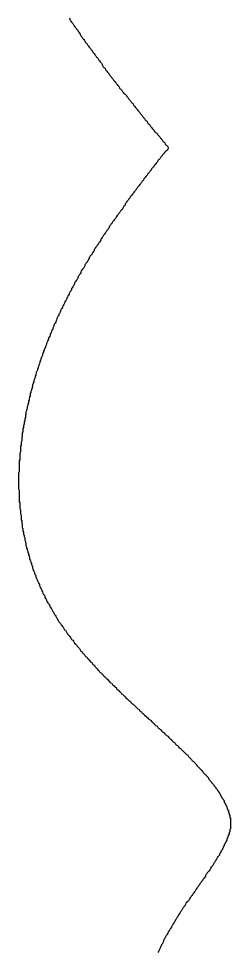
# Model space of a CAD drawing. Header units: millimetres. Extents: x 289 to 9778, y -894 to 6380.
# Drawn here: x 7089.96 to 7093.44, y 392.1 to 407.43 of the extents above; entities that cross this region are included whole.
import ezdxf

# ---------------------------------------------------------------- set-up
doc = ezdxf.new("R2010")
doc.units = ezdxf.units.MM

msp = doc.modelspace()

# ---------------------------------------------------------------- linework, layer by layer
msp.add_polyline3d([(7090.79, 407.438, 0), (7090.8, 407.428, 0), (7090.8, 407.408, 0), (7090.81, 407.398, 0), (7090.82, 407.388, 0), (7090.83, 407.368, 0), (7090.84, 407.358, 0), (7090.85, 407.348, 0), (7090.86, 407.328, 0), (7090.87, 407.318, 0), (7090.88, 407.298, 0), (7090.89, 407.288, 0), (7090.9, 407.278, 0), (7090.91, 407.258, 0), (7090.92, 407.248, 0), (7090.93, 407.238, 0), (7090.94, 407.218, 0), (7090.95, 407.208, 0), (7090.96, 407.188, 0), (7090.97, 407.178, 0), (7090.97, 407.168, 0), (7090.98, 407.148, 0), (7090.99, 407.138, 0), (7091, 407.128, 0), (7091.01, 407.108, 0), (7091.02, 407.098, 0), (7091.03, 407.088, 0), (7091.04, 407.068, 0), (7091.05, 407.058, 0), (7091.06, 407.038, 0), (7091.07, 407.028, 0), (7091.08, 407.018, 0), (7091.09, 406.998, 0), (7091.1, 406.988, 0), (7091.11, 406.978, 0), (7091.12, 406.958, 0), (7091.13, 406.948, 0), (7091.14, 406.938, 0), (7091.15, 406.918, 0), (7091.16, 406.908, 0), (7091.17, 406.898, 0), (7091.18, 406.878, 0), (7091.19, 406.868, 0), (7091.2, 406.858, 0), (7091.21, 406.838, 0), (7091.22, 406.828, 0), (7091.23, 406.818, 0), (7091.24, 406.798, 0), (7091.25, 406.788, 0), (7091.26, 406.778, 0), (7091.27, 406.758, 0), (7091.28, 406.748, 0), (7091.29, 406.738, 0), (7091.3, 406.718, 0), (7091.31, 406.708, 0), (7091.32, 406.698, 0), (7091.33, 406.678, 0), (7091.33, 406.668, 0), (7091.34, 406.658, 0), (7091.35, 406.638, 0), (7091.36, 406.628, 0), (7091.37, 406.618, 0), (7091.38, 406.608, 0), (7091.39, 406.588, 0), (7091.4, 406.578, 0), (7091.41, 406.568, 0), (7091.42, 406.548, 0), (7091.43, 406.538, 0), (7091.44, 406.528, 0), (7091.45, 406.508, 0), (7091.46, 406.498, 0), (7091.47, 406.488, 0), (7091.48, 406.468, 0), (7091.49, 406.458, 0), (7091.5, 406.448, 0), (7091.51, 406.438, 0), (7091.52, 406.418, 0), (7091.53, 406.408, 0), (7091.54, 406.398, 0), (7091.55, 406.378, 0), (7091.56, 406.368, 0), (7091.57, 406.358, 0), (7091.58, 406.348, 0), (7091.59, 406.328, 0), (7091.6, 406.318, 0), (7091.61, 406.308, 0), (7091.62, 406.288, 0), (7091.63, 406.278, 0), (7091.64, 406.268, 0), (7091.65, 406.258, 0), (7091.66, 406.238, 0), (7091.67, 406.228, 0), (7091.68, 406.218, 0), (7091.69, 406.198, 0), (7091.71, 406.188, 0), (7091.72, 406.178, 0), (7091.73, 406.168, 0), (7091.74, 406.148, 0), (7091.75, 406.138, 0), (7091.76, 406.128, 0), (7091.77, 406.108, 0), (7091.78, 406.098, 0), (7091.79, 406.088, 0), (7091.8, 406.078, 0), (7091.81, 406.058, 0), (7091.82, 406.048, 0), (7091.83, 406.038, 0), (7091.84, 406.028, 0), (7091.85, 406.008, 0), (7091.86, 405.998, 0), (7091.87, 405.988, 0), (7091.88, 405.968, 0), (7091.89, 405.958, 0), (7091.9, 405.948, 0), (7091.91, 405.938, 0), (7091.92, 405.918, 0), (7091.93, 405.908, 0), (7091.94, 405.898, 0), (7091.95, 405.888, 0), (7091.96, 405.868, 0), (7091.97, 405.858, 0), (7091.98, 405.848, 0), (7091.99, 405.838, 0), (7092, 405.818, 0), (7092.01, 405.808, 0), (7092.02, 405.798, 0), (7092.03, 405.788, 0), (7092.04, 405.768, 0), (7092.05, 405.758, 0), (7092.06, 405.748, 0), (7092.07, 405.738, 0), (7092.08, 405.718, 0), (7092.09, 405.708, 0), (7092.1, 405.698, 0), (7092.11, 405.688, 0), (7092.12, 405.668, 0), (7092.13, 405.658, 0), (7092.14, 405.648, 0), (7092.15, 405.638, 0), (7092.16, 405.618, 0), (7092.17, 405.608, 0), (7092.18, 405.598, 0), (7092.19, 405.588, 0), (7092.2, 405.568, 0), (7092.21, 405.558, 0), (7092.23, 405.548, 0), (7092.24, 405.538, 0), (7092.25, 405.518, 0), (7092.26, 405.508, 0), (7092.27, 405.498, 0), (7092.28, 405.488, 0), (7092.29, 405.468, 0), (7092.3, 405.458, 0), (7092.31, 405.448, 0), (7092.32, 405.438, 0), (7092.33, 405.418, 0), (7092.34, 405.408, 0), (7092.35, 405.398, 0), (7092.36, 405.388, 0), (7092.37, 405.368, 0), (7092.38, 405.358, 0), (7092.39, 405.348, 0), (7092.4, 405.338, 0), (7092.41, 405.328, 0), (7092.42, 405.308, 0), (7092.42, 405.298, 0), (7092.41, 405.288, 0), (7092.4, 405.268, 0), (7092.39, 405.258, 0), (7092.37, 405.248, 0), (7092.36, 405.238, 0), (7092.35, 405.218, 0), (7092.34, 405.208, 0), (7092.33, 405.198, 0), (7092.32, 405.178, 0), (7092.31, 405.168, 0), (7092.3, 405.158, 0), (7092.29, 405.148, 0), (7092.28, 405.128, 0), (7092.27, 405.118, 0), (7092.26, 405.108, 0), (7092.25, 405.098, 0), (7092.24, 405.078, 0), (7092.23, 405.068, 0), (7092.22, 405.058, 0), (7092.21, 405.038, 0), (7092.2, 405.028, 0), (7092.19, 405.018, 0), (7092.18, 404.998, 0), (7092.17, 404.988, 0), (7092.16, 404.978, 0), (7092.15, 404.968, 0), (7092.14, 404.948, 0), (7092.13, 404.938, 0), (7092.12, 404.928, 0), (7092.11, 404.908, 0), (7092.1, 404.898, 0), (7092.09, 404.888, 0), (7092.08, 404.878, 0), (7092.07, 404.858, 0), (7092.06, 404.848, 0), (7092.05, 404.838, 0), (7092.04, 404.818, 0), (7092.03, 404.808, 0), (7092.02, 404.798, 0), (7092.01, 404.778, 0), (7092, 404.768, 0), (7091.99, 404.758, 0), (7091.98, 404.738, 0), (7091.97, 404.728, 0), (7091.96, 404.718, 0), (7091.95, 404.708, 0), (7091.94, 404.688, 0), (7091.93, 404.678, 0), (7091.92, 404.668, 0), (7091.91, 404.648, 0), (7091.9, 404.638, 0), (7091.89, 404.628, 0), (7091.88, 404.608, 0), (7091.87, 404.598, 0), (7091.86, 404.588, 0), (7091.85, 404.568, 0), (7091.84, 404.558, 0), (7091.83, 404.548, 0), (7091.82, 404.528, 0), (7091.81, 404.518, 0), (7091.8, 404.508, 0), (7091.79, 404.488, 0), (7091.78, 404.478, 0), (7091.77, 404.468, 0), (7091.76, 404.448, 0), (7091.75, 404.438, 0), (7091.74, 404.428, 0), (7091.73, 404.408, 0), (7091.72, 404.398, 0), (7091.71, 404.388, 0), (7091.71, 404.368, 0), (7091.7, 404.358, 0), (7091.69, 404.348, 0), (7091.68, 404.328, 0), (7091.67, 404.318, 0), (7091.66, 404.298, 0), (7091.65, 404.288, 0), (7091.64, 404.278, 0), (7091.63, 404.258, 0), (7091.62, 404.248, 0), (7091.61, 404.238, 0), (7091.6, 404.218, 0), (7091.59, 404.208, 0), (7091.58, 404.198, 0), (7091.57, 404.178, 0), (7091.56, 404.168, 0), (7091.55, 404.148, 0), (7091.54, 404.138, 0), (7091.53, 404.128, 0), (7091.52, 404.108, 0), (7091.51, 404.098, 0), (7091.5, 404.088, 0), (7091.49, 404.068, 0), (7091.48, 404.058, 0), (7091.47, 404.038, 0), (7091.46, 404.028, 0), (7091.45, 404.018, 0), (7091.45, 403.998, 0), (7091.44, 403.988, 0), (7091.43, 403.978, 0), (7091.42, 403.958, 0), (7091.41, 403.948, 0), (7091.4, 403.928, 0), (7091.39, 403.918, 0), (7091.38, 403.908, 0), (7091.37, 403.888, 0), (7091.36, 403.878, 0), (7091.35, 403.858, 0), (7091.34, 403.848, 0), (7091.33, 403.838, 0), (7091.32, 403.818, 0), (7091.31, 403.808, 0), (7091.31, 403.788, 0), (7091.3, 403.778, 0), (7091.29, 403.758, 0), (7091.28, 403.748, 0), (7091.27, 403.738, 0), (7091.26, 403.718, 0), (7091.25, 403.708, 0), (7091.24, 403.688, 0), (7091.23, 403.678, 0), (7091.22, 403.658, 0), (7091.21, 403.648, 0), (7091.2, 403.638, 0), (7091.2, 403.618, 0), (7091.19, 403.608, 0), (7091.18, 403.588, 0), (7091.17, 403.578, 0), (7091.16, 403.558, 0), (7091.15, 403.548, 0), (7091.14, 403.538, 0), (7091.13, 403.518, 0), (7091.12, 403.508, 0), (7091.12, 403.488, 0), (7091.11, 403.478, 0), (7091.1, 403.458, 0), (7091.09, 403.448, 0), (7091.08, 403.428, 0), (7091.07, 403.418, 0), (7091.06, 403.398, 0), (7091.05, 403.388, 0), (7091.05, 403.368, 0), (7091.04, 403.358, 0), (7091.03, 403.338, 0), (7091.02, 403.328, 0), (7091.01, 403.318, 0), (7091, 403.298, 0), (7090.99, 403.288, 0), (7090.98, 403.268, 0), (7090.98, 403.258, 0), (7090.97, 403.238, 0), (7090.96, 403.228, 0), (7090.95, 403.208, 0), (7090.94, 403.198, 0), (7090.93, 403.178, 0), (7090.93, 403.168, 0), (7090.92, 403.148, 0), (7090.91, 403.138, 0), (7090.9, 403.118, 0), (7090.89, 403.108, 0), (7090.88, 403.088, 0), (7090.88, 403.078, 0), (7090.87, 403.058, 0), (7090.86, 403.048, 0), (7090.85, 403.028, 0), (7090.84, 403.008, 0), (7090.83, 402.998, 0), (7090.83, 402.978, 0), (7090.82, 402.968, 0), (7090.81, 402.948, 0), (7090.8, 402.938, 0), (7090.79, 402.918, 0), (7090.79, 402.908, 0), (7090.78, 402.888, 0), (7090.77, 402.878, 0), (7090.76, 402.858, 0), (7090.75, 402.848, 0), (7090.75, 402.828, 0), (7090.74, 402.808, 0), (7090.73, 402.798, 0), (7090.72, 402.778, 0), (7090.72, 402.768, 0), (7090.71, 402.748, 0), (7090.7, 402.738, 0), (7090.69, 402.718, 0), (7090.68, 402.698, 0), (7090.68, 402.688, 0), (7090.67, 402.668, 0), (7090.66, 402.658, 0), (7090.65, 402.638, 0), (7090.65, 402.628, 0), (7090.64, 402.608, 0), (7090.63, 402.588, 0), (7090.62, 402.578, 0), (7090.62, 402.558, 0), (7090.61, 402.548, 0), (7090.6, 402.528, 0), (7090.59, 402.508, 0), (7090.59, 402.498, 0), (7090.58, 402.478, 0), (7090.57, 402.458, 0), (7090.57, 402.448, 0), (7090.56, 402.428, 0), (7090.55, 402.418, 0), (7090.54, 402.398, 0), (7090.54, 402.378, 0), (7090.53, 402.368, 0), (7090.52, 402.348, 0), (7090.52, 402.328, 0), (7090.51, 402.318, 0), (7090.5, 402.298, 0), (7090.5, 402.288, 0), (7090.49, 402.268, 0), (7090.48, 402.248, 0), (7090.48, 402.238, 0), (7090.47, 402.218, 0), (7090.46, 402.198, 0), (7090.45, 402.188, 0), (7090.45, 402.168, 0), (7090.44, 402.148, 0), (7090.44, 402.138, 0), (7090.43, 402.118, 0), (7090.42, 402.098, 0), (7090.42, 402.088, 0), (7090.41, 402.068, 0), (7090.4, 402.048, 0), (7090.4, 402.038, 0), (7090.39, 402.018, 0), (7090.38, 401.998, 0), (7090.38, 401.988, 0), (7090.37, 401.968, 0), (7090.37, 401.948, 0), (7090.36, 401.938, 0), (7090.35, 401.918, 0), (7090.35, 401.898, 0), (7090.34, 401.878, 0), (7090.33, 401.868, 0), (7090.33, 401.848, 0), (7090.32, 401.828, 0), (7090.32, 401.818, 0), (7090.31, 401.798, 0), (7090.31, 401.778, 0), (7090.3, 401.768, 0), (7090.29, 401.748, 0), (7090.29, 401.728, 0), (7090.28, 401.708, 0), (7090.28, 401.698, 0), (7090.27, 401.678, 0), (7090.27, 401.658, 0), (7090.26, 401.638, 0), (7090.25, 401.628, 0), (7090.25, 401.608, 0), (7090.24, 401.588, 0), (7090.24, 401.578, 0), (7090.23, 401.558, 0), (7090.23, 401.538, 0), (7090.22, 401.518, 0), (7090.22, 401.508, 0), (7090.21, 401.488, 0), (7090.21, 401.468, 0), (7090.2, 401.448, 0), (7090.2, 401.438, 0), (7090.19, 401.418, 0), (7090.19, 401.398, 0), (7090.18, 401.378, 0), (7090.18, 401.358, 0), (7090.17, 401.348, 0), (7090.17, 401.328, 0), (7090.16, 401.308, 0), (7090.16, 401.288, 0), (7090.15, 401.278, 0), (7090.15, 401.258, 0), (7090.15, 401.238, 0), (7090.14, 401.218, 0), (7090.14, 401.208, 0), (7090.13, 401.188, 0), (7090.13, 401.168, 0), (7090.12, 401.148, 0), (7090.12, 401.128, 0), (7090.12, 401.118, 0), (7090.11, 401.098, 0), (7090.11, 401.078, 0), (7090.1, 401.058, 0), (7090.1, 401.038, 0), (7090.1, 401.028, 0), (7090.09, 401.008, 0), (7090.09, 400.988, 0), (7090.08, 400.968, 0), (7090.08, 400.958, 0), (7090.08, 400.938, 0), (7090.07, 400.918, 0), (7090.07, 400.898, 0), (7090.07, 400.878, 0), (7090.06, 400.868, 0), (7090.06, 400.848, 0), (7090.06, 400.828, 0), (7090.05, 400.808, 0), (7090.05, 400.788, 0), (7090.05, 400.768, 0), (7090.04, 400.758, 0), (7090.04, 400.738, 0), (7090.04, 400.718, 0), (7090.03, 400.698, 0), (7090.03, 400.678, 0), (7090.03, 400.668, 0), (7090.03, 400.648, 0), (7090.02, 400.628, 0), (7090.02, 400.608, 0), (7090.02, 400.588, 0), (7090.02, 400.568, 0), (7090.01, 400.558, 0), (7090.01, 400.538, 0), (7090.01, 400.518, 0), (7090.01, 400.498, 0), (7090, 400.478, 0), (7090, 400.458, 0), (7090, 400.448, 0), (7090, 400.428, 0), (7089.99, 400.408, 0), (7089.99, 400.388, 0), (7089.99, 400.368, 0), (7089.99, 400.348, 0), (7089.99, 400.338, 0), (7089.99, 400.318, 0), (7089.98, 400.298, 0), (7089.98, 400.278, 0), (7089.98, 400.258, 0), (7089.98, 400.238, 0), (7089.98, 400.228, 0), (7089.98, 400.208, 0), (7089.98, 400.188, 0), (7089.97, 400.168, 0), (7089.97, 400.148, 0), (7089.97, 400.128, 0), (7089.97, 400.108, 0), (7089.97, 400.098, 0), (7089.97, 400.078, 0), (7089.97, 400.058, 0), (7089.97, 400.038, 0), (7089.97, 400.018, 0), (7089.97, 399.998, 0), (7089.97, 399.988, 0), (7089.96, 399.968, 0), (7089.96, 399.948, 0), (7089.96, 399.928, 0), (7089.96, 399.908, 0), (7089.96, 399.888, 0), (7089.96, 399.868, 0), (7089.96, 399.858, 0), (7089.96, 399.838, 0), (7089.96, 399.818, 0), (7089.96, 399.798, 0), (7089.96, 399.778, 0), (7089.96, 399.758, 0), (7089.96, 399.738, 0), (7089.96, 399.728, 0), (7089.96, 399.708, 0), (7089.97, 399.688, 0), (7089.97, 399.668, 0), (7089.97, 399.648, 0), (7089.97, 399.628, 0), (7089.97, 399.608, 0), (7089.97, 399.598, 0), (7089.97, 399.578, 0), (7089.97, 399.558, 0), (7089.97, 399.538, 0), (7089.97, 399.518, 0), (7089.97, 399.498, 0), (7089.98, 399.478, 0), (7089.98, 399.468, 0), (7089.98, 399.448, 0), (7089.98, 399.428, 0), (7089.98, 399.408, 0), (7089.98, 399.388, 0), (7089.99, 399.368, 0), (7089.99, 399.348, 0), (7089.99, 399.328, 0), (7089.99, 399.318, 0), (7089.99, 399.298, 0), (7090, 399.278, 0), (7090, 399.258, 0), (7090, 399.238, 0), (7090, 399.218, 0), (7090, 399.198, 0), (7090.01, 399.188, 0), (7090.01, 399.168, 0), (7090.01, 399.148, 0), (7090.02, 399.128, 0), (7090.02, 399.108, 0), (7090.02, 399.088, 0), (7090.02, 399.068, 0), (7090.03, 399.058, 0), (7090.03, 399.038, 0), (7090.03, 399.018, 0), (7090.04, 398.998, 0), (7090.04, 398.978, 0), (7090.04, 398.958, 0), (7090.05, 398.948, 0), (7090.05, 398.928, 0), (7090.06, 398.908, 0), (7090.06, 398.888, 0), (7090.06, 398.868, 0), (7090.07, 398.848, 0), (7090.07, 398.828, 0), (7090.08, 398.818, 0), (7090.08, 398.798, 0), (7090.08, 398.778, 0), (7090.09, 398.758, 0), (7090.09, 398.738, 0), (7090.1, 398.718, 0), (7090.1, 398.708, 0), (7090.11, 398.688, 0), (7090.11, 398.668, 0), (7090.12, 398.648, 0), (7090.12, 398.628, 0), (7090.13, 398.608, 0), (7090.13, 398.598, 0), (7090.14, 398.578, 0), (7090.14, 398.558, 0), (7090.15, 398.538, 0), (7090.16, 398.518, 0), (7090.16, 398.498, 0), (7090.17, 398.488, 0), (7090.17, 398.468, 0), (7090.18, 398.448, 0), (7090.19, 398.428, 0), (7090.19, 398.408, 0), (7090.2, 398.388, 0), (7090.2, 398.378, 0), (7090.21, 398.358, 0), (7090.22, 398.338, 0), (7090.22, 398.318, 0), (7090.23, 398.298, 0), (7090.24, 398.288, 0), (7090.24, 398.268, 0), (7090.25, 398.248, 0), (7090.26, 398.228, 0), (7090.27, 398.208, 0), (7090.27, 398.198, 0), (7090.28, 398.178, 0), (7090.29, 398.158, 0), (7090.3, 398.138, 0), (7090.3, 398.128, 0), (7090.31, 398.108, 0), (7090.32, 398.088, 0), (7090.33, 398.068, 0), (7090.34, 398.048, 0), (7090.34, 398.038, 0), (7090.35, 398.018, 0), (7090.36, 397.998, 0), (7090.37, 397.978, 0), (7090.38, 397.968, 0), (7090.39, 397.948, 0), (7090.39, 397.928, 0), (7090.4, 397.908, 0), (7090.41, 397.898, 0), (7090.42, 397.878, 0), (7090.43, 397.858, 0), (7090.44, 397.838, 0), (7090.45, 397.828, 0), (7090.46, 397.808, 0), (7090.47, 397.788, 0), (7090.48, 397.768, 0), (7090.49, 397.758, 0), (7090.5, 397.738, 0), (7090.51, 397.718, 0), (7090.52, 397.698, 0), (7090.53, 397.688, 0), (7090.54, 397.668, 0), (7090.55, 397.648, 0), (7090.56, 397.638, 0), (7090.57, 397.618, 0), (7090.58, 397.598, 0), (7090.59, 397.588, 0), (7090.6, 397.568, 0), (7090.61, 397.548, 0), (7090.62, 397.528, 0), (7090.63, 397.518, 0), (7090.65, 397.498, 0), (7090.66, 397.478, 0), (7090.67, 397.468, 0), (7090.68, 397.448, 0), (7090.69, 397.438, 0), (7090.7, 397.418, 0), (7090.71, 397.398, 0), (7090.73, 397.388, 0), (7090.74, 397.368, 0), (7090.75, 397.348, 0), (7090.76, 397.338, 0), (7090.77, 397.318, 0), (7090.78, 397.308, 0), (7090.8, 397.288, 0), (7090.81, 397.268, 0), (7090.82, 397.258, 0), (7090.83, 397.238, 0), (7090.85, 397.228, 0), (7090.86, 397.208, 0), (7090.87, 397.188, 0), (7090.88, 397.178, 0), (7090.9, 397.158, 0), (7090.91, 397.148, 0), (7090.92, 397.128, 0), (7090.93, 397.118, 0), (7090.95, 397.098, 0), (7090.96, 397.088, 0), (7090.97, 397.068, 0), (7090.98, 397.048, 0), (7091, 397.038, 0), (7091.01, 397.018, 0), (7091.02, 397.008, 0), (7091.04, 396.988, 0), (7091.05, 396.978, 0), (7091.06, 396.958, 0), (7091.08, 396.948, 0), (7091.09, 396.928, 0), (7091.1, 396.918, 0), (7091.12, 396.898, 0), (7091.13, 396.888, 0), (7091.14, 396.868, 0), (7091.16, 396.858, 0), (7091.17, 396.848, 0), (7091.18, 396.828, 0), (7091.2, 396.818, 0), (7091.21, 396.798, 0), (7091.22, 396.788, 0), (7091.24, 396.768, 0), (7091.25, 396.758, 0), (7091.26, 396.738, 0), (7091.28, 396.728, 0), (7091.29, 396.708, 0), (7091.3, 396.698, 0), (7091.32, 396.688, 0), (7091.33, 396.668, 0), (7091.35, 396.658, 0), (7091.36, 396.638, 0), (7091.37, 396.628, 0), (7091.39, 396.618, 0), (7091.4, 396.598, 0), (7091.42, 396.588, 0), (7091.43, 396.568, 0), (7091.44, 396.558, 0), (7091.46, 396.538, 0), (7091.47, 396.528, 0), (7091.49, 396.518, 0), (7091.5, 396.498, 0), (7091.51, 396.488, 0), (7091.53, 396.478, 0), (7091.54, 396.458, 0), (7091.56, 396.448, 0), (7091.57, 396.428, 0), (7091.58, 396.418, 0), (7091.6, 396.408, 0), (7091.61, 396.388, 0), (7091.63, 396.378, 0), (7091.64, 396.368, 0), (7091.65, 396.348, 0), (7091.67, 396.338, 0), (7091.68, 396.328, 0), (7091.7, 396.308, 0), (7091.71, 396.298, 0), (7091.72, 396.278, 0), (7091.74, 396.268, 0), (7091.75, 396.258, 0), (7091.77, 396.238, 0), (7091.78, 396.228, 0), (7091.8, 396.218, 0), (7091.81, 396.198, 0), (7091.82, 396.188, 0), (7091.84, 396.178, 0), (7091.85, 396.168, 0), (7091.87, 396.148, 0), (7091.88, 396.138, 0), (7091.89, 396.128, 0), (7091.91, 396.108, 0), (7091.92, 396.098, 0), (7091.94, 396.088, 0), (7091.95, 396.068, 0), (7091.96, 396.058, 0), (7091.98, 396.048, 0), (7091.99, 396.028, 0), (7092.01, 396.018, 0), (7092.02, 396.008, 0), (7092.03, 395.998, 0), (7092.05, 395.978, 0), (7092.06, 395.968, 0), (7092.08, 395.958, 0), (7092.09, 395.938, 0), (7092.1, 395.928, 0), (7092.12, 395.918, 0), (7092.13, 395.908, 0), (7092.15, 395.888, 0), (7092.16, 395.878, 0), (7092.17, 395.868, 0), (7092.19, 395.858, 0), (7092.2, 395.838, 0), (7092.21, 395.828, 0), (7092.23, 395.818, 0), (7092.24, 395.808, 0), (7092.25, 395.788, 0), (7092.27, 395.778, 0), (7092.28, 395.768, 0), (7092.29, 395.758, 0), (7092.31, 395.738, 0), (7092.32, 395.728, 0), (7092.33, 395.718, 0), (7092.35, 395.708, 0), (7092.36, 395.688, 0), (7092.37, 395.678, 0), (7092.39, 395.668, 0), (7092.4, 395.658, 0), (7092.41, 395.648, 0), (7092.43, 395.628, 0), (7092.44, 395.618, 0), (7092.45, 395.608, 0), (7092.47, 395.598, 0), (7092.48, 395.578, 0), (7092.49, 395.568, 0), (7092.5, 395.558, 0), (7092.52, 395.548, 0), (7092.53, 395.538, 0), (7092.54, 395.518, 0), (7092.55, 395.508, 0), (7092.57, 395.498, 0), (7092.58, 395.488, 0), (7092.59, 395.478, 0), (7092.6, 395.458, 0), (7092.62, 395.448, 0), (7092.63, 395.438, 0), (7092.64, 395.428, 0), (7092.65, 395.418, 0), (7092.66, 395.408, 0), (7092.68, 395.388, 0), (7092.69, 395.378, 0), (7092.7, 395.368, 0), (7092.71, 395.358, 0), (7092.72, 395.348, 0), (7092.74, 395.338, 0), (7092.75, 395.318, 0), (7092.76, 395.308, 0), (7092.77, 395.298, 0), (7092.78, 395.288, 0), (7092.79, 395.278, 0), (7092.8, 395.268, 0), (7092.81, 395.248, 0), (7092.83, 395.238, 0), (7092.84, 395.228, 0), (7092.85, 395.218, 0), (7092.86, 395.208, 0), (7092.87, 395.198, 0), (7092.88, 395.188, 0), (7092.89, 395.168, 0), (7092.9, 395.158, 0), (7092.91, 395.148, 0), (7092.92, 395.138, 0), (7092.93, 395.128, 0), (7092.94, 395.118, 0), (7092.95, 395.108, 0), (7092.96, 395.098, 0), (7092.97, 395.088, 0), (7092.98, 395.068, 0), (7092.99, 395.058, 0), (7093, 395.048, 0), (7093.01, 395.038, 0), (7093.02, 395.028, 0), (7093.03, 395.018, 0), (7093.04, 395.008, 0), (7093.05, 394.998, 0), (7093.06, 394.988, 0), (7093.07, 394.978, 0), (7093.08, 394.968, 0), (7093.08, 394.948, 0), (7093.09, 394.938, 0), (7093.1, 394.928, 0), (7093.11, 394.918, 0), (7093.12, 394.908, 0), (7093.13, 394.898, 0), (7093.13, 394.888, 0), (7093.14, 394.878, 0), (7093.15, 394.868, 0), (7093.16, 394.858, 0), (7093.17, 394.848, 0), (7093.17, 394.838, 0), (7093.18, 394.828, 0), (7093.19, 394.818, 0), (7093.2, 394.808, 0), (7093.2, 394.798, 0), (7093.21, 394.788, 0), (7093.22, 394.778, 0), (7093.23, 394.768, 0), (7093.23, 394.758, 0), (7093.24, 394.748, 0), (7093.25, 394.738, 0), (7093.25, 394.728, 0), (7093.26, 394.718, 0), (7093.26, 394.708, 0), (7093.27, 394.698, 0), (7093.28, 394.688, 0), (7093.28, 394.678, 0), (7093.29, 394.668, 0), (7093.29, 394.658, 0), (7093.3, 394.648, 0), (7093.3, 394.638, 0), (7093.31, 394.628, 0), (7093.32, 394.618, 0), (7093.32, 394.608, 0), (7093.33, 394.598, 0), (7093.33, 394.598, 0), (7093.34, 394.588, 0), (7093.34, 394.578, 0), (7093.34, 394.568, 0), (7093.35, 394.558, 0), (7093.35, 394.548, 0), (7093.36, 394.538, 0), (7093.36, 394.528, 0), (7093.37, 394.518, 0), (7093.37, 394.518, 0), (7093.37, 394.508, 0), (7093.38, 394.498, 0), (7093.38, 394.488, 0), (7093.38, 394.478, 0), (7093.39, 394.468, 0), (7093.39, 394.468, 0), (7093.39, 394.458, 0), (7093.4, 394.448, 0), (7093.4, 394.438, 0), (7093.4, 394.428, 0), (7093.41, 394.428, 0), (7093.41, 394.418, 0), (7093.41, 394.408, 0), (7093.41, 394.398, 0), (7093.42, 394.388, 0), (7093.42, 394.388, 0), (7093.42, 394.378, 0), (7093.42, 394.368, 0), (7093.42, 394.358, 0), (7093.43, 394.358, 0), (7093.43, 394.348, 0), (7093.43, 394.338, 0), (7093.43, 394.328, 0), (7093.43, 394.328, 0), (7093.43, 394.318, 0), (7093.43, 394.308, 0), (7093.44, 394.308, 0), (7093.44, 394.298, 0), (7093.44, 394.288, 0), (7093.44, 394.288, 0), (7093.44, 394.278, 0), (7093.44, 394.268, 0), (7093.44, 394.268, 0), (7093.44, 394.258, 0), (7093.44, 394.248, 0), (7093.44, 394.238, 0), (7093.44, 394.238, 0), (7093.44, 394.228, 0), (7093.44, 394.218, 0), (7093.44, 394.218, 0), (7093.44, 394.208, 0), (7093.44, 394.198, 0), (7093.44, 394.198, 0), (7093.44, 394.188, 0), (7093.44, 394.188, 0), (7093.44, 394.178, 0), (7093.44, 394.168, 0), (7093.44, 394.168, 0), (7093.44, 394.158, 0), (7093.44, 394.148, 0), (7093.44, 394.148, 0), (7093.44, 394.138, 0), (7093.44, 394.128, 0), (7093.43, 394.118, 0), (7093.43, 394.118, 0), (7093.43, 394.108, 0), (7093.43, 394.098, 0), (7093.43, 394.098, 0), (7093.43, 394.088, 0), (7093.43, 394.078, 0), (7093.42, 394.068, 0), (7093.42, 394.068, 0), (7093.42, 394.058, 0), (7093.42, 394.048, 0), (7093.42, 394.038, 0), (7093.41, 394.038, 0), (7093.41, 394.028, 0), (7093.41, 394.018, 0), (7093.4, 394.008, 0), (7093.4, 393.998, 0), (7093.4, 393.988, 0), (7093.39, 393.978, 0), (7093.39, 393.978, 0), (7093.39, 393.968, 0), (7093.38, 393.958, 0), (7093.38, 393.948, 0), (7093.38, 393.938, 0), (7093.37, 393.928, 0), (7093.37, 393.918, 0), (7093.36, 393.908, 0), (7093.36, 393.898, 0), (7093.35, 393.888, 0), (7093.35, 393.878, 0), (7093.34, 393.868, 0), (7093.34, 393.858, 0), (7093.33, 393.848, 0), (7093.33, 393.838, 0), (7093.32, 393.828, 0), (7093.32, 393.818, 0), (7093.31, 393.808, 0), (7093.31, 393.788, 0), (7093.3, 393.778, 0), (7093.29, 393.768, 0), (7093.29, 393.758, 0), (7093.28, 393.748, 0), (7093.28, 393.738, 0), (7093.27, 393.728, 0), (7093.26, 393.718, 0), (7093.26, 393.698, 0), (7093.25, 393.688, 0), (7093.24, 393.678, 0), (7093.23, 393.668, 0), (7093.23, 393.658, 0), (7093.22, 393.648, 0), (7093.21, 393.628, 0), (7093.2, 393.618, 0), (7093.2, 393.608, 0), (7093.19, 393.598, 0), (7093.18, 393.578, 0), (7093.17, 393.568, 0), (7093.17, 393.558, 0), (7093.16, 393.548, 0), (7093.15, 393.528, 0), (7093.14, 393.518, 0), (7093.13, 393.508, 0), (7093.12, 393.498, 0), (7093.12, 393.478, 0), (7093.11, 393.468, 0), (7093.1, 393.458, 0), (7093.09, 393.438, 0), (7093.08, 393.428, 0), (7093.07, 393.418, 0), (7093.06, 393.408, 0), (7093.05, 393.388, 0), (7093.04, 393.378, 0), (7093.03, 393.368, 0), (7093.03, 393.348, 0), (7093.02, 393.338, 0), (7093.01, 393.318, 0), (7093, 393.308, 0), (7092.99, 393.298, 0), (7092.98, 393.278, 0), (7092.97, 393.268, 0), (7092.96, 393.258, 0), (7092.95, 393.238, 0), (7092.94, 393.228, 0), (7092.93, 393.208, 0), (7092.92, 393.198, 0), (7092.91, 393.188, 0), (7092.9, 393.168, 0), (7092.89, 393.158, 0), (7092.88, 393.138, 0), (7092.87, 393.128, 0), (7092.86, 393.108, 0), (7092.85, 393.098, 0), (7092.84, 393.078, 0), (7092.83, 393.068, 0), (7092.82, 393.048, 0), (7092.81, 393.038, 0), (7092.8, 393.028, 0), (7092.79, 393.008, 0), (7092.78, 392.998, 0), (7092.77, 392.978, 0), (7092.76, 392.968, 0), (7092.75, 392.948, 0), (7092.74, 392.938, 0), (7092.72, 392.918, 0), (7092.71, 392.908, 0), (7092.7, 392.888, 0), (7092.69, 392.868, 0), (7092.68, 392.858, 0), (7092.67, 392.838, 0), (7092.66, 392.828, 0), (7092.65, 392.808, 0), (7092.64, 392.798, 0), (7092.63, 392.778, 0), (7092.62, 392.768, 0), (7092.61, 392.748, 0), (7092.6, 392.728, 0), (7092.59, 392.718, 0), (7092.58, 392.698, 0), (7092.57, 392.688, 0), (7092.56, 392.668, 0), (7092.55, 392.648, 0), (7092.54, 392.638, 0), (7092.53, 392.618, 0), (7092.52, 392.598, 0), (7092.51, 392.588, 0), (7092.5, 392.568, 0), (7092.49, 392.548, 0), (7092.48, 392.538, 0), (7092.47, 392.518, 0), (7092.46, 392.498, 0), (7092.45, 392.488, 0), (7092.44, 392.468, 0), (7092.43, 392.448, 0), (7092.42, 392.438, 0), (7092.41, 392.418, 0), (7092.4, 392.398, 0), (7092.39, 392.378, 0), (7092.38, 392.368, 0), (7092.37, 392.348, 0), (7092.36, 392.328, 0), (7092.35, 392.318, 0), (7092.34, 392.298, 0), (7092.34, 392.278, 0), (7092.33, 392.258, 0), (7092.32, 392.238, 0), (7092.31, 392.228, 0), (7092.3, 392.208, 0), (7092.29, 392.188, 0), (7092.28, 392.168, 0), (7092.28, 392.158, 0), (7092.27, 392.138, 0), (7092.26, 392.118, 0), (7092.25, 392.098, 0)])

doc.saveas('drawing.dxf')
